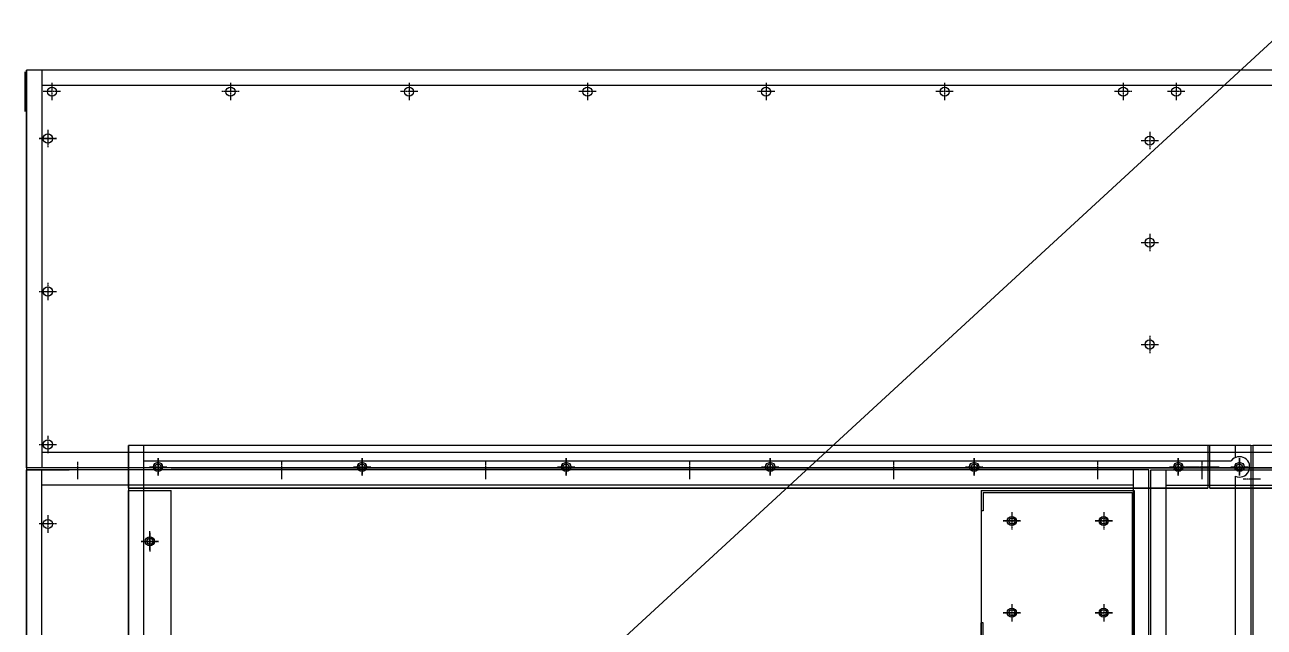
# Model space of a CAD drawing. Header units: millimetres. Extents: x 2647 to 34760, y 2046 to 24755.
# Drawn here: x 14036 to 15251, y 12908 to 13499 of the extents above; entities that cross this region are included whole.
import ezdxf

# ---------------------------------------------------------------- set-up
doc = ezdxf.new("R2010")
doc.units = ezdxf.units.MM
doc.linetypes.add('CENTER', pattern=[2, 1.25, -0.25, 0.25, -0.25])
doc.layers.add('center', color=1, linetype='CENTER')
doc.layers.add('냉각탑_dim', color=1, linetype='Continuous')

# ---------------------------------------------------------------- blocks, each defined once
blk = doc.blocks.new('A$C474D29AC')
for p, q in [((0, 0), (0, 1409)), ((0, 1409), (42, 1409)), ((42, 0), (42, 1409)), ((42, 0), (0, 0))]:
    blk.add_line(p, q)
for centre in [(21, 1359), (21, 1139), (21, 919), (21, 699), (21, 479), (21, 259), (21, 39)]:
    blk.add_circle(centre, 4.5)
at = {"layer": 'center'}
for p, q in [((21, 1367.5), (21, 1350.5)), ((21, 1366), (21, 1349)), ((29.5, 1359), (12.5, 1359)), ((21, 1147.5), (21, 1130.5)), ((21, 1146), (21, 1129)), ((29.5, 1139), (12.5, 1139)), ((21, 927.5), (21, 910.5)), ((21, 926), (21, 909)), ((29.5, 919), (12.5, 919)), ((21, 707.5), (21, 690.5)), ((21, 706), (21, 689)), ((29.5, 699), (12.5, 699)), ((21, 487.5), (21, 470.5)), ((21, 486), (21, 469)), ((29.5, 479), (12.5, 479)), ((21, 267.5), (21, 250.5)), ((29.5, 259), (12.5, 259)), ((21, 266), (21, 249)), ((29.5, 39), (12.5, 39)), ((21, 47.5), (21, 30.5)), ((21, 46), (21, 29))]:
    blk.add_line(p, q, dxfattribs=at)
blk = doc.blocks.new('A$C246C749F')
for p, q in [((0, 150), (0, 0)), ((0, 150), (150, 150)), ((0, 150), (0, 130)), ((2, 148), (148, 148)), ((2, 148), (2, 130)), ((148, 148), (148, 2)), ((150, 150), (150, 0)), ((2, 130), (0, 130)), ((2, 20), (0, 20)), ((0, 0), (0, 20)), ((2, 2), (2, 20)), ((0, 0), (150, 0)), ((2, 2), (148, 2))]:
    blk.add_line(p, q)
for centre in [(30, 120), (120, 120), (30, 30), (120, 30)]:
    blk.add_circle(centre, 3)
at = {"layer": 'center'}
for p, q in [((30, 128.5), (30, 111.5)), ((120, 128.5), (120, 111.5)), ((38.5, 120), (21.5, 120)), ((128.5, 120), (111.5, 120)), ((30, 38.5), (30, 21.5)), ((120, 38.5), (120, 21.5)), ((38.5, 30), (21.5, 30)), ((128.5, 30), (111.5, 30))]:
    blk.add_line(p, q, dxfattribs=at)
blk = doc.blocks.new('A$C7585302F')
for p, q in [((0, 9.5), (0, 2715.5)), ((0, 9.5), (0, 2715.5)), ((1100, 2715.5), (0, 2715.5)), ((0, 9.5), (0, 2715.5)), ((0, 9.5), (0, 2715.5)), ((0, 2715.5), (42, 2715.5)), ((15, 9.5), (15, 2715.5)), ((1085, 9.5), (1085, 2715.5)), ((1100, 9.5), (1100, 2715.5)), ((1100, 9.5), (1100, 2715.5)), ((1085, 2700.5), (15, 2700.5))]:
    blk.add_line(p, q)
blk.add_circle((21, 2662.5), 4.5)
blk.add_circle((21, 2662.5), 4.5)
at = {"layer": 'center'}
for p, q in [((50, 2723.5), (50, 2706.5)), ((250, 2723.5), (250, 2706.5)), ((450, 2723.5), (450, 2706.5)), ((650, 2723.5), (650, 2706.5)), ((850, 2723.5), (850, 2706.5)), ((1050, 2723.5), (1050, 2706.5)), ((29.5, 2662.5), (12.5, 2662.5)), ((21, 2671), (21, 2654))]:
    blk.add_line(p, q, dxfattribs=at)
blk = doc.blocks.new('A$C30E44EA2')
for p, q in [((0, 9.5), (0, 2715.5)), ((0, 9.5), (0, 2715.5)), ((0, 2715.5), (1100, 2715.5)), ((15, 9.5), (15, 2715.5)), ((15, 2700.5), (1085, 2700.5))]:
    blk.add_line(p, q)
at = {"layer": 'center'}
blk.add_line((50, 2723.5), (50, 2706.5), dxfattribs=at)
blk = doc.blocks.new('A$C1AFF22E1')
for p, q in [((9.5, 2966), (9.5, 0)), ((1025.5, 2966), (9.5, 2966))]:
    blk.add_line(p, q)
at = {"layer": 'center'}
blk.add_line((17, 2933), (0, 2933), dxfattribs=at)
blk = doc.blocks.new('A$C00BA3925')
for p, q in [((0, 11), (0, 1069)), ((0, 1069), (0, 11)), ((0, 1069), (0, 11)), ((0, 1069), (42, 1069)), ((42, 11), (0, 11))]:
    blk.add_line(p, q)
at = {"color": 7, "lineweight": 15}
for p, q in [((0, 11), (0, 1069)), ((42, 11), (42, 1069)), ((3.5, 11), (0, 11)), ((20, 11), (3.5, 11)), ((20, 11), (42, 11))]:
    blk.add_line(p, q, dxfattribs=at)
for centre in [(21, 1040), (21, 840), (21, 840), (21, 640), (21, 440), (21, 240), (21, 40)]:
    blk.add_circle(centre, 3)
at = {"layer": 'center'}
for p, q in [((21, 1048.5), (21, 1031.5)), ((12.5, 1040), (29.5, 1040)), ((12.5, 840), (29.5, 840)), ((12.5, 840), (29.5, 840)), ((21, 848.5), (21, 831.5)), ((21, 848.5), (21, 831.5)), ((21, 648.5), (21, 631.5)), ((12.5, 640), (29.5, 640)), ((12.5, 440), (29.5, 440)), ((21, 448.5), (21, 431.5)), ((21, 248.5), (21, 231.5)), ((12.5, 240), (29.5, 240)), ((12.5, 40), (29.5, 40)), ((21, 48.5), (21, 31.5)), ((21, 34.5), (21, 17.5)), ((21, 17), (21, 0))]:
    blk.add_line(p, q, dxfattribs=at)
blk = doc.blocks.new('A$C39BF085F')
at = {"color": 7, "lineweight": 15}
for p, q in [((1058, 42), (0, 42)), ((1058, 20), (1058, 42)), ((1058, 20), (1058, 3.5)), ((1058, 0), (0, 0)), ((1058, 3.5), (1058, 0))]:
    blk.add_line(p, q, dxfattribs=at)
for p, q in [((0, 0), (0, 42)), ((1058, 42), (1058, 0)), ((1058, 0), (0, 0)), ((0, 0), (1058, 0)), ((0, 0), (1058, 0))]:
    blk.add_line(p, q)
for centre in [(29, 21), (229, 21), (229, 21), (429, 21), (629, 21), (829, 21), (1029, 21)]:
    blk.add_circle(centre, 3)
at = {"layer": 'center'}
for p, q in [((29, 12.5), (29, 29.5)), ((229, 12.5), (229, 29.5)), ((229, 12.5), (229, 29.5)), ((429, 12.5), (429, 29.5)), ((629, 12.5), (629, 29.5)), ((829, 12.5), (829, 29.5)), ((1029, 12.5), (1029, 29.5)), ((20.5, 21), (37.5, 21)), ((220.5, 21), (237.5, 21)), ((220.5, 21), (237.5, 21)), ((420.5, 21), (437.5, 21)), ((620.5, 21), (637.5, 21)), ((820.5, 21), (837.5, 21)), ((1020.5, 21), (1037.5, 21)), ((1034.5, 21), (1051.5, 21)), ((1052, 21), (1069, 21))]:
    blk.add_line(p, q, dxfattribs=at)
blk = doc.blocks.new('A$C7FE17281')
for p, q in [((0, 2966), (0, 0)), ((1100, 2966), (0, 2966)), ((15, 0), (15, 2966)), ((1085, 2954.2), (1085, 2966)), ((1100, 2966), (1100, 0)), ((15, 2951), (1081, 2951)), ((15, 2951), (1081, 2951)), ((1085, 0), (1085, 2935.8))]:
    blk.add_line(p, q)
for centre, radius in [((29, 2945), 4.5), ((229, 2945), 4.5), ((429, 2945), 4.5), ((629, 2945), 4.5), ((829, 2945), 4.5), ((1029, 2945), 4.5), ((1089, 2945), 4.5), ((865.9, 2892), 4.5), ((865.9, 2892), 4.5), ((865.9, 2892), 4.5), ((865.9, 2892), 4.5), ((955.9, 2892), 4.5), ((955.9, 2892), 4.5), ((955.9, 2892), 4.5), ((955.9, 2892), 4.5), ((21, 2872), 3), ((865.9, 2802), 4.5), ((865.9, 2802), 4.5), ((865.9, 2802), 4.5), ((865.9, 2802), 4.5), ((955.9, 2802), 4.5), ((955.9, 2802), 4.5), ((955.9, 2802), 4.5), ((955.9, 2802), 4.5)]:
    blk.add_circle(centre, radius)
blk.add_arc((1089, 2945), 10, 246.4181, 143.1301)
at = {"layer": 'center', "color": 1}
for p, q in [((29, 2953.5), (29, 2936.5)), ((229, 2953.5), (229, 2936.5)), ((229, 2953.5), (229, 2936.5)), ((429, 2953.5), (429, 2936.5)), ((629, 2953.5), (629, 2936.5)), ((829, 2953.5), (829, 2936.5)), ((1029, 2953.5), (1029, 2936.5)), ((1089, 2953.5), (1089, 2936.5)), ((20.5, 2945), (37.5, 2945)), ((220.5, 2945), (237.5, 2945)), ((220.5, 2945), (237.5, 2945)), ((420.5, 2945), (437.5, 2945)), ((620.5, 2945), (637.5, 2945)), ((820.5, 2945), (837.5, 2945)), ((1020.5, 2945), (1037.5, 2945)), ((1080.5, 2945), (1097.5, 2945))]:
    blk.add_line(p, q, dxfattribs=at)
at = {"layer": 'center'}
for p, q in [((1109.5, 2933), (1092.5, 2933)), ((857.4, 2892), (874.4, 2892)), ((857.4, 2892), (874.4, 2892)), ((865.9, 2900.5), (865.9, 2883.5)), ((865.9, 2900.5), (865.9, 2883.5)), ((947.4, 2892), (964.4, 2892)), ((947.4, 2892), (964.4, 2892)), ((955.9, 2900.5), (955.9, 2883.5)), ((955.9, 2900.5), (955.9, 2883.5)), ((21, 2865), (21, 2882)), ((21, 2880.5), (21, 2863.5)), ((21, 2863.5), (21, 2880.5)), ((12.5, 2872), (29.5, 2872)), ((12.5, 2872), (29.5, 2872)), ((21, 2879), (21, 2862)), ((865.9, 2810.5), (865.9, 2793.5)), ((865.9, 2810.5), (865.9, 2793.5)), ((955.9, 2810.5), (955.9, 2793.5)), ((955.9, 2810.5), (955.9, 2793.5)), ((857.4, 2802), (874.4, 2802)), ((857.4, 2802), (874.4, 2802)), ((947.4, 2802), (964.4, 2802)), ((947.4, 2802), (964.4, 2802))]:
    blk.add_line(p, q, dxfattribs=at)
blk = doc.blocks.new('A$C151C76B8')
for p, q in [((0, 11), (0, 401)), ((1100, 401), (0, 401)), ((3400, 401), (0, 401)), ((3400, 401), (0, 401)), ((15, 401), (15, 11)), ((3400, 401), (1102, 401)), ((3400, 401), (1102, 401)), ((3385, 386), (15, 386)), ((3385, 26), (15, 26)), ((3400, 11), (0, 11)), ((42, 11), (0, 11)), ((42, 11), (0, 11)), ((142, 11), (1934, 11))]:
    blk.add_line(p, q)
for centre in [(25, 380), (200, 380), (375, 380), (550, 380), (725, 380), (900, 380), (1075, 380), (1127, 380), (21, 334), (1101, 332), (1101, 332), (1101, 232), (1101, 232), (21, 184), (1101, 132), (1101, 132), (21, 34)]:
    blk.add_circle(centre, 4.5)
at = {"layer": 'center'}
for p, q in [((33.5, 380), (16.5, 380)), ((25, 388.5), (25, 371.5)), ((208.5, 380), (191.5, 380)), ((200, 388.5), (200, 371.5)), ((383.5, 380), (366.5, 380)), ((375, 388.5), (375, 371.5)), ((558.5, 380), (541.5, 380)), ((550, 388.5), (550, 371.5)), ((733.5, 380), (716.5, 380)), ((725, 388.5), (725, 371.5)), ((908.5, 380), (891.5, 380)), ((900, 388.5), (900, 371.5)), ((1083.5, 380), (1066.5, 380)), ((1075, 388.5), (1075, 371.5)), ((1135.5, 380), (1118.5, 380)), ((1127, 388.5), (1127, 371.5)), ((21, 342.5), (21, 325.5)), ((1101, 340.5), (1101, 323.5)), ((29.5, 334), (12.5, 334)), ((12.5, 334), (29.5, 334)), ((1092.5, 332), (1109.5, 332)), ((1092.5, 232), (1109.5, 232)), ((1101, 240.5), (1101, 223.5)), ((12.5, 184), (29.5, 184)), ((21, 192.5), (21, 175.5)), ((1101, 140.5), (1101, 123.5)), ((1092.5, 132), (1109.5, 132)), ((21, 42.5), (21, 25.5)), ((12.5, 34), (29.5, 34)), ((50, 17), (50, 0)), ((250, 17), (250, 0)), ((450, 17), (450, 0))]:
    blk.add_line(p, q, dxfattribs=at)
blk = doc.blocks.new('1')
for p, q in [((14035.8, 13452.5), (14035.8, 13413.7)), ((14037.4, 13454.1), (14037.4, 9854.1))]:
    blk.add_line(p, q)
at = {"color": 2}
for name, p in [('A$C151C76B8', (14037.4, 13053.1)), ('A$C7FE17281', (14137.4, 10120.1)), ('A$C1AFF22E1', (15229.9, 10120.1))]:
    blk.add_blockref(name, p, dxfattribs=at)
at = {"rotation": 90}
blk.add_blockref('A$C00BA3925', (15206.4, 13044.1), dxfattribs=at)
for name, p in [('A$C39BF085F', (15197.4, 13044.1)), ('A$C474D29AC', (14137.4, 11633.1)), ('A$C246C749F', (14973.3, 12892.1))]:
    blk.add_blockref(name, p)
at = {"color": 7}
for name, p in [('A$C7585302F', (14037.4, 10346.6)), ('A$C30E44EA2', (15139.4, 10346.6))]:
    blk.add_blockref(name, p, dxfattribs=at)

msp = doc.modelspace()

# ---------------------------------------------------------------- linework, layer by layer
at = {"layer": '냉각탑_dim', "linetype": 'ByBlock', "lineweight": -2, "elevation": 0}
msp.add_lwpolyline([(14299.3, 12599), (15533.9, 13736.5)], dxfattribs=at)

# ---------------------------------------------------------------- block references
msp.add_blockref('1', (0, 0))

doc.saveas('drawing.dxf')
